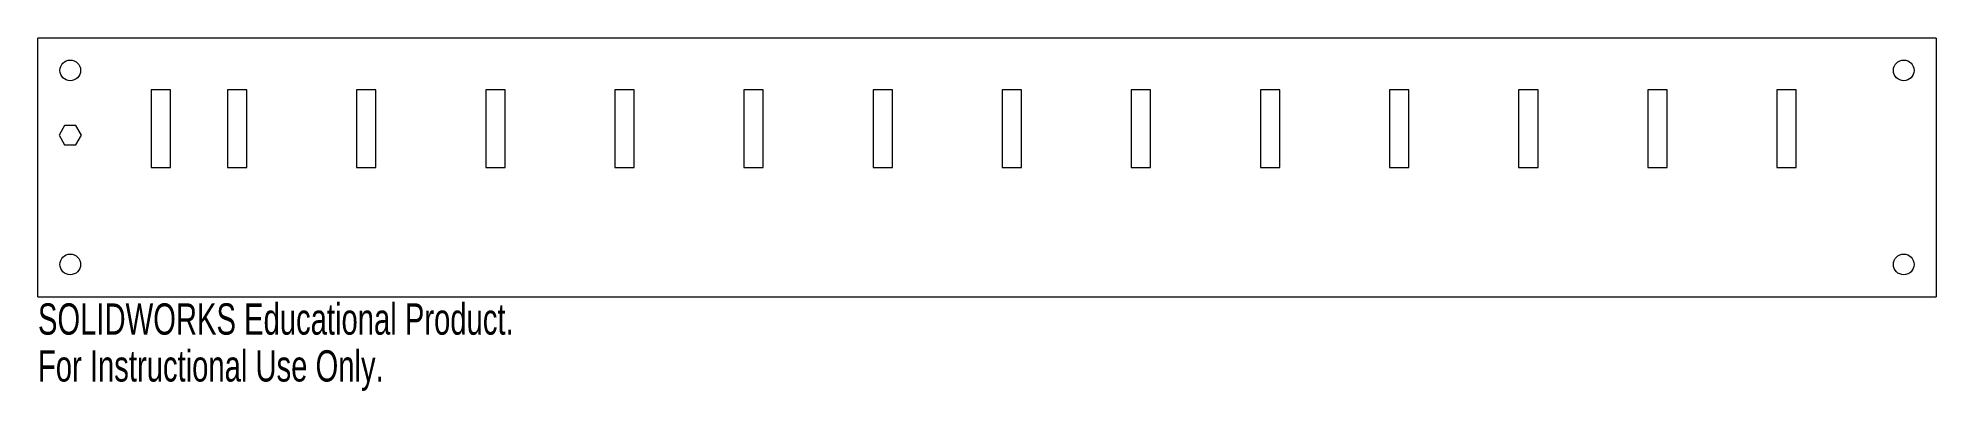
# Model space of a CAD drawing. Header units: millimetres. Extents: x -147 to 147, y -35 to 20.
import ezdxf

# ---------------------------------------------------------------- set-up
doc = ezdxf.new("R2010")
doc.units = ezdxf.units.MM
doc.styles.add('SLDTEXTSTYLE0', font='TXT', dxfattribs={"width": 0.7})

msp = doc.modelspace()

# ---------------------------------------------------------------- linework, layer by layer
at = {"color": 7, "linetype": 'Continuous', "lineweight": 15}
for p, q in [((147, 20), (-147, 20)), ((-147, -20), (-147, 20)), ((147, 20), (147, -20)), ((-129.45, 12), (-129.45, 0)), ((-126.45, 12), (-129.45, 12)), ((-126.45, 0), (-126.45, 12)), ((-117.65, 12), (-117.65, 0)), ((-114.65, 12), (-117.65, 12)), ((-114.65, 0), (-114.65, 12)), ((-97.65, 12), (-97.65, 0)), ((-94.65, 12), (-97.65, 12)), ((-94.65, 0), (-94.65, 12)), ((-77.65, 12), (-77.65, 0)), ((-74.65, 12), (-77.65, 12)), ((-74.65, 0), (-74.65, 12)), ((-57.65, 12), (-57.65, 0)), ((-54.65, 12), (-57.65, 12)), ((-54.65, 0), (-54.65, 12)), ((-37.65, 12), (-37.65, 0)), ((-34.65, 12), (-37.65, 12)), ((-34.65, 0), (-34.65, 12)), ((-17.65, 12), (-17.65, 0)), ((-14.65, 12), (-17.65, 12)), ((-14.65, 0), (-14.65, 12)), ((2.35, 12), (2.35, 0)), ((5.35, 12), (2.35, 12)), ((5.35, 0), (5.35, 12)), ((22.35, 12), (22.35, 0)), ((25.35, 12), (22.35, 12)), ((25.35, 0), (25.35, 12)), ((42.35, 12), (42.35, 0)), ((45.35, 12), (42.35, 12)), ((45.35, 0), (45.35, 12)), ((62.35, 12), (62.35, 0)), ((65.35, 12), (62.35, 12)), ((65.35, 0), (65.35, 12)), ((82.35, 12), (82.35, 0)), ((85.35, 12), (82.35, 12)), ((85.35, 0), (85.35, 12)), ((102.35, 12), (102.35, 0)), ((105.35, 12), (102.35, 12)), ((105.35, 0), (105.35, 12)), ((122.35, 12), (122.35, 0)), ((125.35, 12), (122.35, 12)), ((125.35, 0), (125.35, 12)), ((-142.87, 6.5), (-143.73, 5)), ((-141.13, 6.5), (-142.87, 6.5)), ((-140.27, 5), (-141.13, 6.5)), ((-143.73, 5), (-142.87, 3.5)), ((-142.87, 3.5), (-141.13, 3.5)), ((-141.13, 3.5), (-140.27, 5)), ((-129.45, 0), (-126.45, 0)), ((-117.65, 0), (-114.65, 0)), ((-97.65, 0), (-94.65, 0)), ((-77.65, 0), (-74.65, 0)), ((-57.65, 0), (-54.65, 0)), ((-37.65, 0), (-34.65, 0)), ((-17.65, 0), (-14.65, 0)), ((2.35, 0), (5.35, 0)), ((22.35, 0), (25.35, 0)), ((42.35, 0), (45.35, 0)), ((62.35, 0), (65.35, 0)), ((82.35, 0), (85.35, 0)), ((102.35, 0), (105.35, 0)), ((122.35, 0), (125.35, 0)), ((-147, -20), (147, -20))]:
    msp.add_line(p, q, dxfattribs=at)
for centre in [(-142, 15), (142, 15), (-142, -15), (142, -15)]:
    msp.add_circle(centre, 1.6, dxfattribs=at)

# ---------------------------------------------------------------- texts
at = {"color": 7, "linetype": 'Continuous', "char_height": 4.8336, "attachment_point": 1, "style": 'SLDTEXTSTYLE0'}
for s, insert in [('SOLIDWORKS Educational Product.', (-147, -21.02)), ('For Instructional Use Only.', (-147, -28.27))]:
    msp.add_mtext(s, dxfattribs=dict(at, insert=insert))

doc.saveas('drawing.dxf')
